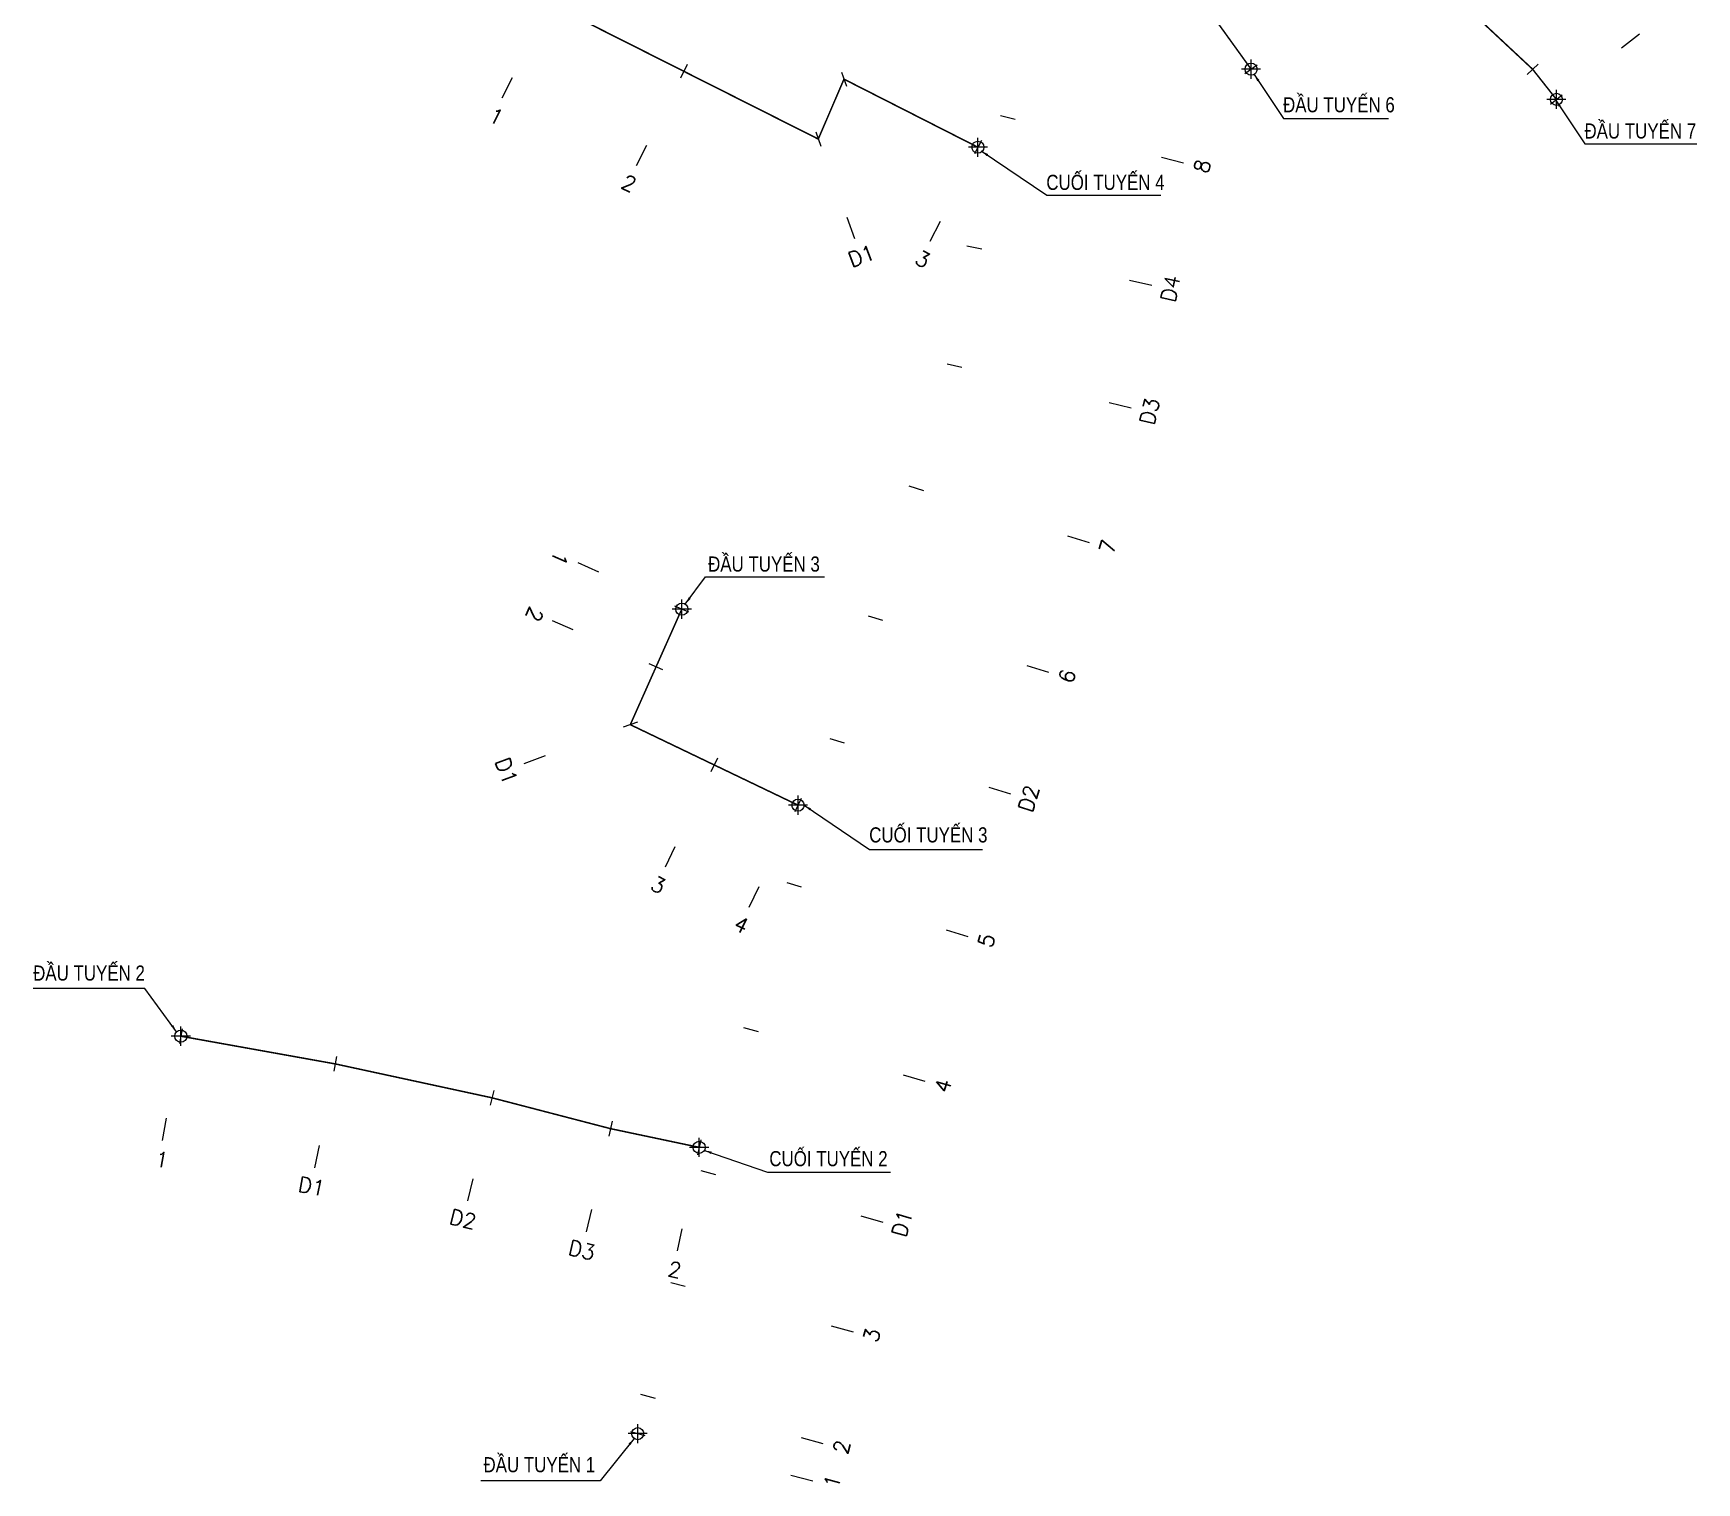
# Model space of a CAD drawing. Header units: metres. Extents: x 596585 to 599449, y 2303977 to 2307363.
# Drawn here: x 598343.6 to 598563.7, y 2303977.1 to 2304168.8 of the extents above; entities that cross this region are included whole.
import ezdxf

# ---------------------------------------------------------------- set-up
doc = ezdxf.new("R2010")
doc.units = ezdxf.units.M
doc.header["$MEASUREMENT"] = 0
doc.linetypes.add('CENTERX2', pattern=[4, 2.5, -0.5, 0.5, -0.5])
doc.linetypes.add('HIDDEN', pattern=[0.375, 0.25, -0.125])
for name, color, linetype, lineweight in [('LC Dim', 8, 'Continuous', 18), ('LC Khac', 4, 'Continuous', 9), ('LC MANH DUT', 35, 'HIDDEN', 5), ('LC Text2', 7, 'Continuous', 25)]:
    doc.layers.add(name, color=color, linetype=linetype, lineweight=lineweight)
doc.layers.add('TUYEN', color=7, linetype='Continuous')
doc.styles.add('T2', font='', dxfattribs={"width": 0.8})
doc.styles.add('TENCOC', font='Vnromanc.shx')
doc.styles.get('T2').set_extended_font_data('.VnArialH')
doc.dimstyles.get("Standard").update_dxf_attribs({"dimtxt": 0.18, "dimasz": 0.18, "dimexe": 0.18, "dimexo": 0.0625, "dimgap": 0.09, "dimtad": 0, "dimtih": 1, "dimtoh": 1, "dimdec": 4, "dimzin": 0, "dimdsep": 46, "dimtxsty": 'Standard', "dimcen": 0.09, "dimadec": 0, "dimazin": 0, "dimtfac": 1, "dimtdec": 4, "dimtofl": 0, "dimtmove": 0, "dimatfit": 3, "dimfxl": 1, "dimtolj": 1, "dimtzin": 0, "dimarcsym": 0})

# ---------------------------------------------------------------- blocks, each defined once
blk = doc.blocks.new('bu lon')
at = {"layer": 'LC Khac', "color": 9}
for p, q in [((0.79, 0), (-0.79, 0)), ((0, -0.79), (0, 0.79))]:
    blk.add_line(p, q, dxfattribs=at)
at = {"layer": 'LC Khac', "color": 7}
blk.add_circle((0, 0), 0.5, dxfattribs=at)
blk = doc.blocks.new('MM')
at = {"layer": 'LC Khac', "xscale": 2.289702860291335, "yscale": 2.289702860291335, "zscale": 2.289702860291335}
blk.add_blockref('bu lon', (0, 0), dxfattribs=at)

msp = doc.modelspace()

# ---------------------------------------------------------------- linework, layer by layer
at = {"layer": 'TUYEN', "color": 3, "lineweight": 0}
for p, q in [((598553.738, 2304166.843), (598556.094, 2304168.702)), ((598418.451, 2304097.489), (598415.711, 2304098.711)), ((598415.045, 2304089.848), (598412.305, 2304091.07)), ((598411.335, 2304073.185), (598408.519, 2304072.15)), ((598428.499, 2304061.18), (598427.201, 2304058.475)), ((598439.591, 2304055.856), (598438.293, 2304053.152))]:
    msp.add_line(p, q, dxfattribs=at)
at = {"layer": 'TUYEN', "color": 2, "lineweight": 0}
for p, q in [((598406.957, 2304162.871), (598405.607, 2304160.191)), ((598430.135, 2304164.63), (598429.235, 2304162.844)), ((598450.526, 2304163.642), (598451.206, 2304161.761)), ((598503.906, 2304163.44), (598505.528, 2304164.609)), ((598541.228, 2304163.33), (598542.7, 2304164.685)), ((598544.318, 2304159.41), (598545.888, 2304160.649)), ((598471.59, 2304157.891), (598473.526, 2304157.389)), ((598447.121, 2304155.72), (598447.805, 2304153.84)), ((598469.035, 2304154.588), (598468.129, 2304152.805)), ((598424.735, 2304153.913), (598423.385, 2304151.234)), ((598492.887, 2304152.377), (598495.792, 2304151.625)), ((598451.226, 2304144.444), (598452.253, 2304141.625)), ((598463.598, 2304143.891), (598462.238, 2304141.216)), ((598467.131, 2304140.667), (598469.088, 2304140.251)), ((598488.651, 2304136.094), (598491.585, 2304135.47)), ((598464.526, 2304125.053), (598466.471, 2304124.588)), ((598485.923, 2304119.938), (598488.841, 2304119.24)), ((598459.458, 2304108.902), (598461.366, 2304108.303)), ((598480.449, 2304102.318), (598483.312, 2304101.42)), ((598430.324, 2304092.196), (598428.498, 2304093.011)), ((598454.071, 2304091.726), (598455.979, 2304091.128)), ((598426.918, 2304084.555), (598425.092, 2304085.37)), ((598475.063, 2304085.143), (598477.925, 2304084.245)), ((598423.538, 2304077.667), (598421.66, 2304076.977)), ((598448.981, 2304075.499), (598450.894, 2304074.914)), ((598434.124, 2304072.9), (598433.258, 2304071.097)), ((598470.019, 2304069.064), (598472.888, 2304068.187)), ((598445.216, 2304067.577), (598444.351, 2304065.774)), ((598443.305, 2304056.456), (598445.221, 2304055.885)), ((598464.388, 2304050.171), (598467.263, 2304049.314)), ((598363.321, 2304037.101), (598362.968, 2304035.133)), ((598437.591, 2304037.29), (598439.508, 2304036.719)), ((598383.751, 2304033.437), (598383.363, 2304031.475)), ((598458.675, 2304031.005), (598461.55, 2304030.148)), ((598404.529, 2304028.942), (598404.066, 2304026.997)), ((598420.202, 2304024.864), (598419.743, 2304022.917)), ((598431.91, 2304022.395), (598431.497, 2304020.438)), ((598431.949, 2304018.363), (598433.873, 2304017.816)), ((598453.112, 2304012.35), (598455.998, 2304011.53)), ((598427.949, 2304003.56), (598429.879, 2304003.038)), ((598449.186, 2303997.82), (598452.083, 2303997.037)), ((598423.951, 2303988.77), (598425.882, 2303988.248)), ((598422.611, 2303983.813), (598424.542, 2303983.291)), ((598445.189, 2303983.03), (598448.085, 2303982.247)), ((598443.849, 2303978.073), (598446.745, 2303977.29))]:
    msp.add_line(p, q, dxfattribs=at)
at = {"layer": 'TUYEN', "color": 4, "lineweight": 0}
for p, q in [((598361.203, 2304025.29), (598360.673, 2304022.337)), ((598381.423, 2304021.665), (598380.841, 2304018.722)), ((598401.749, 2304017.269), (598401.054, 2304014.351)), ((598417.452, 2304013.183), (598416.764, 2304010.263)), ((598429.434, 2304010.653), (598428.815, 2304007.718))]:
    msp.add_line(p, q, dxfattribs=at)
at = {"layer": 'TUYEN', "color": 1, "linetype": 'CENTERX2', "lineweight": 40, "const_width": 0.2}
for points in [[(598545.103, 2304160.029), (598541.964, 2304164.008), (598526.702, 2304178.255), (598518.516, 2304189.973), (598510.337, 2304200.991)], [(598504.717, 2304164.025), (598487.977, 2304187.261)], [(598411.906, 2304172.694), (598447.463, 2304154.78), (598450.866, 2304162.701), (598468.582, 2304153.696)], [(598429.411, 2304092.603), (598422.599, 2304077.322), (598444.783, 2304066.675)], [(598363.145, 2304036.117), (598383.557, 2304032.456), (598404.297, 2304027.97), (598419.973, 2304023.891), (598431.704, 2304021.416)]]:
    msp.add_lwpolyline(points, dxfattribs=at)

# ---------------------------------------------------------------- block references
at = {"layer": 'LC MANH DUT', "xscale": 0.6987324145411622, "yscale": 0.6987324145411622, "zscale": 0.6987324145411622, "rotation": 359.999216292062}
for p in [(598504.717, 2304164.025, 0), (598545.103, 2304160.029, 0), (598468.582, 2304153.696, 0), (598429.411, 2304092.603, 0), (598444.783, 2304066.675, 0), (598363.145, 2304036.117, 0), (598431.704, 2304021.416, 0), (598423.577, 2303983.552, 0)]:
    msp.add_blockref('MM', p, dxfattribs=at)

# ---------------------------------------------------------------- texts
at = {"layer": 'LC Text2', "style": 'T2', "width": 0.8}
for s, p in [('®Çu tuyÕn 6', (598508.946, 2304158.316)), ('®Çu tuyÕn 7', (598548.816, 2304154.848, 0)), ('cuèi tuyÕn 4', (598477.632, 2304148.051, 0)), ('®Çu tuyÕn 3', (598432.892, 2304097.568, 0)), ('cuèi tuyÕn 3', (598454.2, 2304061.744, 0)), ('®Çu tuyÕn 2', (598343.608, 2304043.47, 0)), ('cuèi tuyÕn 2', (598440.989, 2304018.921, 0)), ('®Çu tuyÕn 1', (598403.179, 2303978.44, 0))]:
    msp.add_text(s, height=2, rotation=0.00078, dxfattribs=at).set_placement(p)
at = {"layer": 'TUYEN', "color": 2, "lineweight": 0, "style": 'TENCOC'}
for s, rotation, p in [('1', 333.26017, (598403.649, 2304157.258)), ('8', 75.48504, (598499.013, 2304150.102)), ('2', 333.26017, (598421.215, 2304148.409)), ('D1', 20.00606, (598451.884, 2304137.766)), ('3', 333.05588, (598460.058, 2304138.398)), ('D4', 78.00326, (598494.653, 2304133.066)), ('D3', 76.55397, (598491.857, 2304116.805)), ('7', 72.58646, (598486.452, 2304099.736)), ('6', 72.58646, (598481.08, 2304082.607)), ('D2', 72.99373, (598475.748, 2304065.569)), ('5', 73.401, (598470.427, 2304047.676)), ('4', 73.401, (598464.7, 2304028.464)), ('D1', 74.13819, (598459.026, 2304009.382)), ('3', 74.87538, (598455.287, 2303995.48)), ('2', 74.87538, (598451.29, 2303980.69)), ('1', 74.87538, (598450.062, 2303976.147))]:
    msp.add_text(s, height=2, rotation=rotation, dxfattribs=at).set_placement(p)
at = {"layer": 'TUYEN', "color": 3, "lineweight": 0, "style": 'TENCOC'}
for s, rotation, p in [('1', 245.97374, (598412.688, 2304100.527)), ('2', 245.97374, (598409.379, 2304093.104)), ('D1', 290.16814, (598404.659, 2304072.508)), ('3', 334.36253, (598425.085, 2304055.608)), ('4', 334.36253, (598436.092, 2304050.326))]:
    msp.add_text(s, height=2, rotation=rotation, dxfattribs=at).set_placement(p)
at = {"layer": 'TUYEN', "color": 4, "lineweight": 0, "style": 'TENCOC'}
for s, rotation, p in [('1', 349.83322, (598359.634, 2304018.967)), ('D1', 348.81327, (598378.527, 2304015.612)), ('D2', 346.60361, (598398.529, 2304011.354)), ('D3', 346.75235, (598414.247, 2304007.26)), ('2', 348.09079, (598427.44, 2304004.431))]:
    msp.add_text(s, height=2, rotation=rotation, dxfattribs=at).set_placement(p)

# ---------------------------------------------------------------- leaders
at = {"layer": 'LC Dim', "lineweight": 0}
for points in [[(598505.117, 2304163.332, 0), (598508.993, 2304157.515, 0), (598522.88, 2304157.515, 0)], [(598544.987, 2304159.966), (598548.863, 2304154.15), (598563.668, 2304154.15)], [(598469.016, 2304153.214), (598477.68, 2304147.354), (598492.79, 2304147.354)], [(598429.865, 2304093.262), (598432.535, 2304096.884), (598448.277, 2304096.884)], [(598445.583, 2304066.675, 0), (598454.247, 2304060.815, 0), (598469.169, 2304060.815, 0)], [(598362.58, 2304036.694), (598358.4, 2304042.442), (598343.628, 2304042.442)], [(598432.395, 2304021.013, 0), (598440.741, 2304018.136, 0), (598457.002, 2304018.136, 0)], [(598423.113, 2303982.9, 0), (598418.617, 2303977.311, 0), (598402.831, 2303977.311, 0)]]:
    msp.add_leader(points, dimstyle='Standard', override={"dimasz": 1, "dimgap": 0.09, "dimtad": 0, "dimdsep": 0, "dimtix": 1, "dimlwd": 0, "dimlwe": 0}, dxfattribs=at)

doc.saveas('drawing.dxf')
